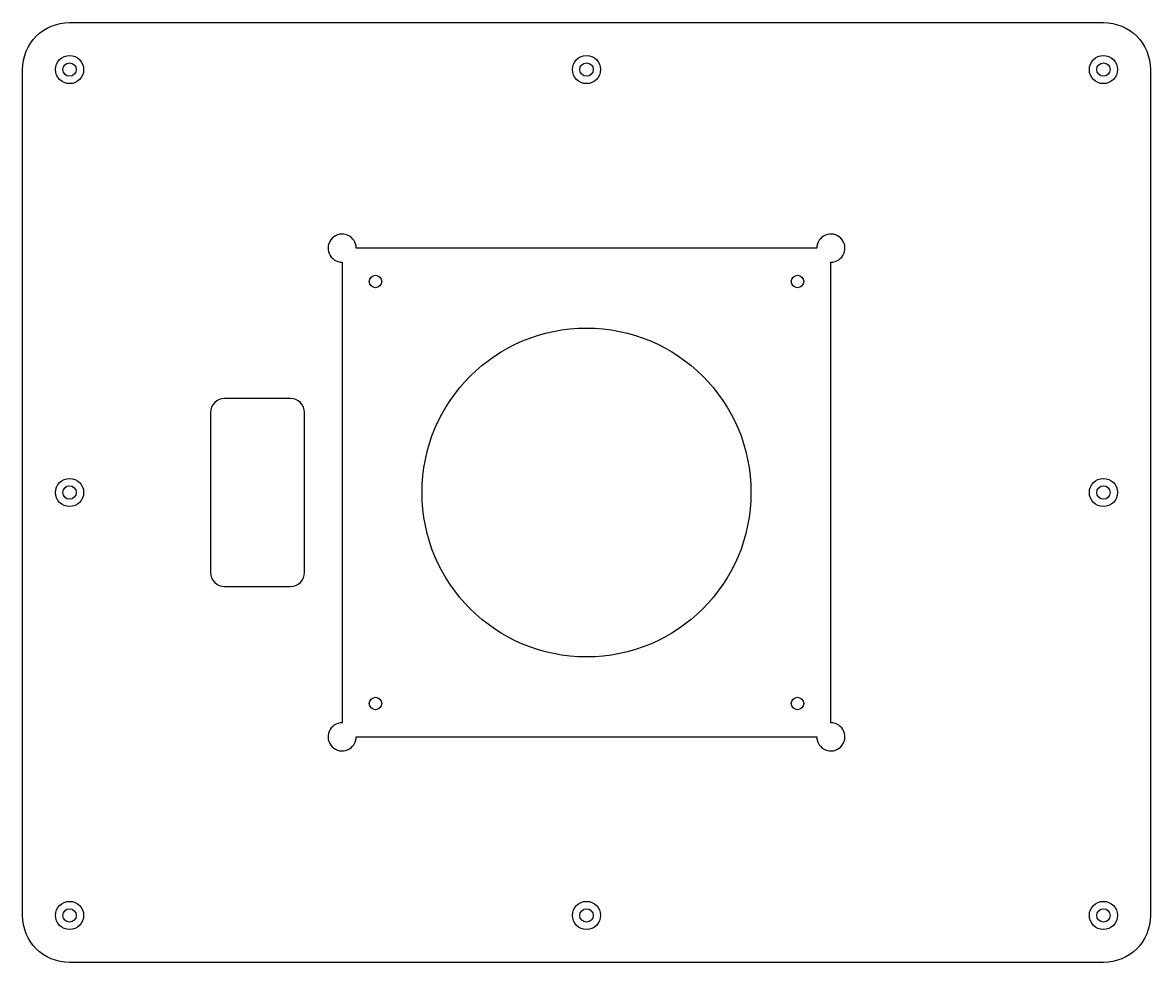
# Model space of a CAD drawing. Header units: millimetres. Extents: x -120 to 120, y -100 to 100.
import ezdxf

# ---------------------------------------------------------------- set-up
doc = ezdxf.new("R2010")
doc.units = ezdxf.units.MM
doc.header["$MEASUREMENT"] = 0
for name, color, linetype, true_color in [('Pocket_8.67mm', 5, 'Continuous', 0x0000ff), ('Profile_Inside', 12, 'Continuous', 0xc80000), ('Profile_Outside', 192, 'Continuous', 0x7d26cd)]:
    doc.layers.add(name, color=color, linetype=linetype, true_color=true_color)

msp = doc.modelspace()

# ---------------------------------------------------------------- linework, layer by layer
at = {"layer": 'Pocket_8.67mm'}
msp.add_lwpolyline([(-49, 52, 2.414214), (-52, 49), (-52, -49, 2.414214), (-49, -52), (49, -52, 2.414214), (52, -49), (52, 49, 2.414214), (49, 52)], format="xyb", close=True, dxfattribs=at)
for centre in [(-110, 90), (0, 90), (110, 90), (-110, 0), (110, 0), (-110, -90), (0, -90), (110, -90)]:
    msp.add_circle(centre, 3, dxfattribs=at)
at = {"layer": 'Profile_Inside'}
msp.add_lwpolyline([(-77, -20), (-63, -20, 0.414214), (-60, -17), (-60, 17, 0.414213), (-63, 20), (-77, 20, 0.414213), (-80, 17), (-80, -17, 0.414214)], format="xyb", close=True, dxfattribs=at)
for centre, radius in [((-110, 90), 1.43), ((0, 90), 1.43), ((110, 90), 1.43), ((-44.91, 44.91), 1.33), ((44.91, 44.91), 1.33), ((0, 0), 35), ((-110, 0), 1.43), ((110, 0), 1.43), ((-44.91, -44.91), 1.33), ((44.91, -44.91), 1.33), ((-110, -90), 1.43), ((0, -90), 1.43), ((110, -90), 1.43)]:
    msp.add_circle(centre, radius, dxfattribs=at)
at = {"layer": 'Profile_Outside'}
msp.add_lwpolyline([(110, 100, -0.414213), (120, 90), (120, -90, -0.414213), (110, -100), (-110, -100, -0.414213), (-120, -90), (-120, 90, -0.414213), (-110, 100)], format="xyb", close=True, dxfattribs=at)

doc.saveas('drawing.dxf')
